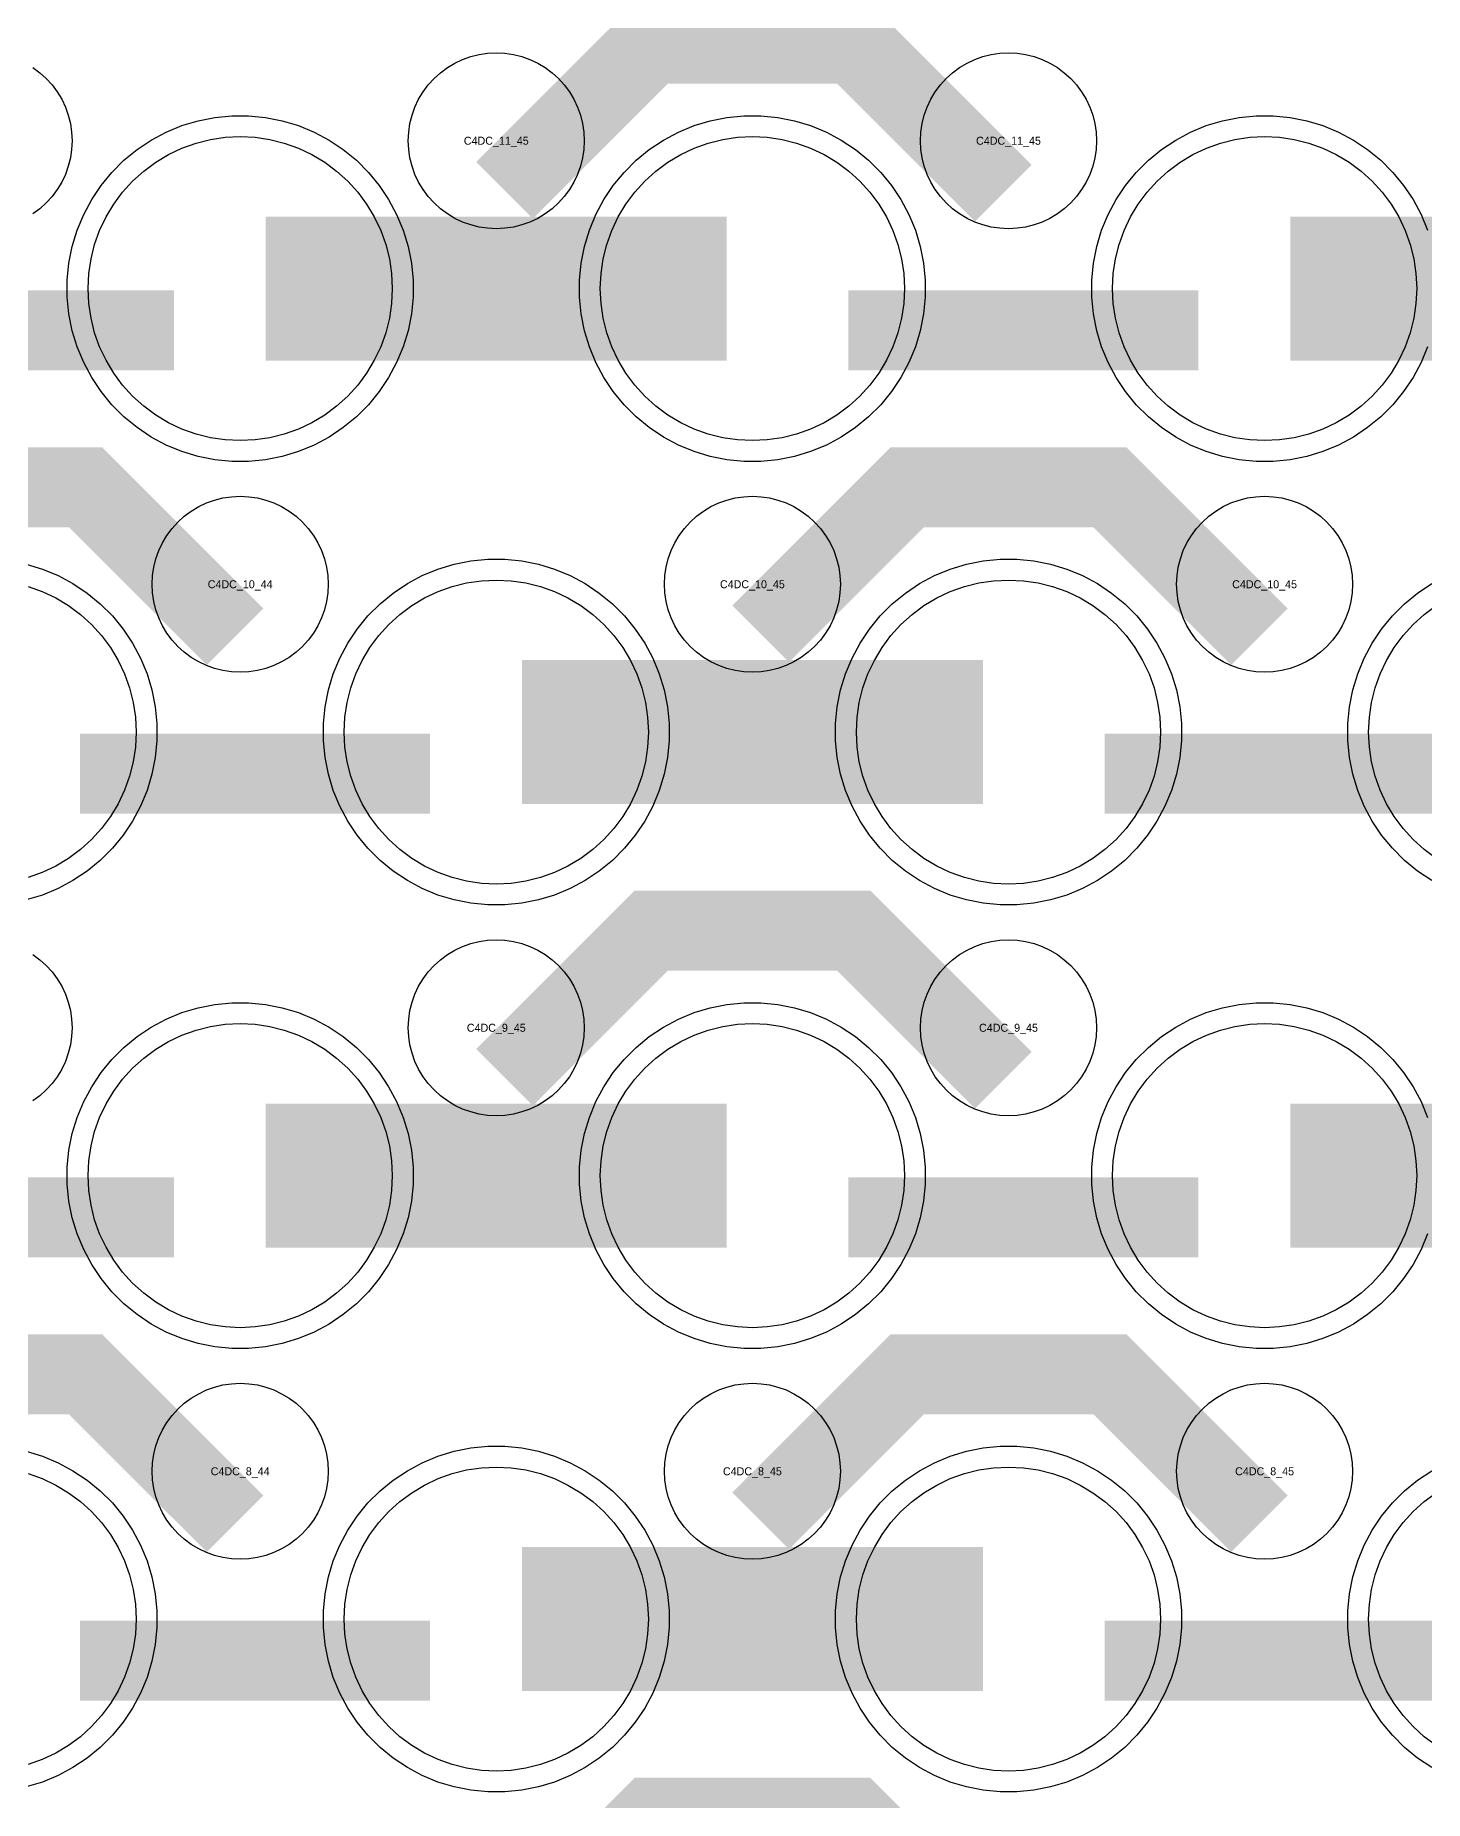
# Model space of a CAD drawing. Extents: x -11880 to 11880, y -14992 to 14992.
# Drawn here: x 2256 to 2690, y -13788 to -13236 of the extents above; entities that cross this region are included whole.
import ezdxf
from ezdxf.enums import TextEntityAlignment as Align

# ---------------------------------------------------------------- set-up
doc = ezdxf.new("R2010")
doc.units = 0
doc.header["$MEASUREMENT"] = 0
for name, color, linetype in [('GDS_775_DT_237', 138, 'CONTINUOUS'), ('RDL1_FS', 34, 'CONTINUOUS'), ('RDL_BS', 160, 'CONTINUOUS')]:
    doc.layers.add(name, color=color, linetype=linetype)

msp = doc.modelspace()

# ---------------------------------------------------------------- linework, layer by layer
at = {"layer": 'RDL1_FS'}
for points in [[(2320, -13362.869), (2315.343, -13362.64), (2310.732, -13361.956), (2306.209, -13360.824), (2301.819, -13359.252), (2297.605, -13357.26), (2293.605, -13354.862), (2289.86, -13352.084), (2286.406, -13348.954), (2283.276, -13345.5), (2280.498, -13341.755), (2278.1, -13337.755), (2276.108, -13333.541), (2274.536, -13329.151), (2273.404, -13324.628), (2272.72, -13320.017), (2272.491, -13315.36), (2272.72, -13310.703), (2273.404, -13306.092), (2274.536, -13301.569), (2276.108, -13297.179), (2278.1, -13292.965), (2280.498, -13288.965), (2283.276, -13285.22), (2286.406, -13281.766), (2289.86, -13278.636), (2293.605, -13275.858), (2297.605, -13273.46), (2301.819, -13271.468), (2306.209, -13269.896), (2310.732, -13268.764), (2315.343, -13268.08), (2320, -13267.851), (2324.657, -13268.08), (2329.268, -13268.764), (2333.791, -13269.896), (2338.181, -13271.468), (2342.395, -13273.46), (2346.395, -13275.858), (2350.14, -13278.636), (2353.594, -13281.766), (2356.724, -13285.22), (2359.502, -13288.965), (2361.9, -13292.965), (2363.892, -13297.179), (2365.464, -13301.569), (2366.596, -13306.092), (2367.28, -13310.703), (2367.509, -13315.36), (2367.28, -13320.017), (2366.596, -13324.628), (2365.464, -13329.151), (2363.892, -13333.541), (2361.9, -13337.755), (2359.502, -13341.755), (2356.724, -13345.5), (2353.594, -13348.954), (2350.14, -13352.084), (2346.395, -13354.862), (2342.395, -13357.26), (2338.181, -13359.252), (2333.791, -13360.824), (2329.268, -13361.956), (2324.657, -13362.64)], [(2480, -13362.869), (2475.343, -13362.64), (2470.732, -13361.956), (2466.209, -13360.824), (2461.819, -13359.252), (2457.605, -13357.26), (2453.605, -13354.862), (2449.86, -13352.084), (2446.406, -13348.954), (2443.276, -13345.5), (2440.498, -13341.755), (2438.1, -13337.755), (2436.108, -13333.541), (2434.536, -13329.151), (2433.404, -13324.628), (2432.72, -13320.017), (2432.491, -13315.36), (2432.72, -13310.703), (2433.404, -13306.092), (2434.536, -13301.569), (2436.108, -13297.179), (2438.1, -13292.965), (2440.498, -13288.965), (2443.276, -13285.22), (2446.406, -13281.766), (2449.86, -13278.636), (2453.605, -13275.858), (2457.605, -13273.46), (2461.819, -13271.468), (2466.209, -13269.896), (2470.732, -13268.764), (2475.343, -13268.08), (2480, -13267.851), (2484.657, -13268.08), (2489.268, -13268.764), (2493.791, -13269.896), (2498.181, -13271.468), (2502.395, -13273.46), (2506.395, -13275.858), (2510.14, -13278.636), (2513.594, -13281.766), (2516.724, -13285.22), (2519.502, -13288.965), (2521.9, -13292.965), (2523.892, -13297.179), (2525.464, -13301.569), (2526.596, -13306.092), (2527.28, -13310.703), (2527.509, -13315.36), (2527.28, -13320.017), (2526.596, -13324.628), (2525.464, -13329.151), (2523.892, -13333.541), (2521.9, -13337.755), (2519.502, -13341.755), (2516.724, -13345.5), (2513.594, -13348.954), (2510.14, -13352.084), (2506.395, -13354.862), (2502.395, -13357.26), (2498.181, -13359.252), (2493.791, -13360.824), (2489.268, -13361.956), (2484.657, -13362.64)], [(2640, -13362.869), (2635.343, -13362.64), (2630.732, -13361.956), (2626.209, -13360.824), (2621.819, -13359.252), (2617.605, -13357.26), (2613.605, -13354.862), (2609.86, -13352.084), (2606.406, -13348.954), (2603.276, -13345.5), (2600.498, -13341.755), (2598.1, -13337.755), (2596.108, -13333.541), (2594.536, -13329.151), (2593.404, -13324.628), (2592.72, -13320.017), (2592.491, -13315.36), (2592.72, -13310.703), (2593.404, -13306.092), (2594.536, -13301.569), (2596.108, -13297.179), (2598.1, -13292.965), (2600.498, -13288.965), (2603.276, -13285.22), (2606.406, -13281.766), (2609.86, -13278.636), (2613.605, -13275.858), (2617.605, -13273.46), (2621.819, -13271.468), (2626.209, -13269.896), (2630.732, -13268.764), (2635.343, -13268.08), (2640, -13267.851), (2644.657, -13268.08), (2649.268, -13268.764), (2653.791, -13269.896), (2658.181, -13271.468), (2662.395, -13273.46), (2666.395, -13275.858), (2670.14, -13278.636), (2673.594, -13281.766), (2676.724, -13285.22), (2679.502, -13288.965), (2681.9, -13292.965), (2683.892, -13297.179), (2685.464, -13301.569), (2686.596, -13306.092), (2687.28, -13310.703), (2687.509, -13315.36), (2687.28, -13320.017), (2686.596, -13324.628), (2685.464, -13329.151), (2683.892, -13333.541), (2681.9, -13337.755), (2679.502, -13341.755), (2676.724, -13345.5), (2673.594, -13348.954), (2670.14, -13352.084), (2666.395, -13354.862), (2662.395, -13357.26), (2658.181, -13359.252), (2653.791, -13360.824), (2649.268, -13361.956), (2644.657, -13362.64)], [(2400, -13501.434), (2395.343, -13501.205), (2390.732, -13500.521), (2386.209, -13499.389), (2381.819, -13497.817), (2377.605, -13495.825), (2373.605, -13493.427), (2369.86, -13490.649), (2366.406, -13487.519), (2363.276, -13484.065), (2360.498, -13480.32), (2358.1, -13476.32), (2356.108, -13472.106), (2354.536, -13467.716), (2353.404, -13463.193), (2352.72, -13458.582), (2352.491, -13453.925), (2352.72, -13449.268), (2353.404, -13444.657), (2354.536, -13440.134), (2356.108, -13435.744), (2358.1, -13431.53), (2360.498, -13427.53), (2363.276, -13423.785), (2366.406, -13420.331), (2369.86, -13417.201), (2373.605, -13414.423), (2377.605, -13412.025), (2381.819, -13410.033), (2386.209, -13408.461), (2390.732, -13407.329), (2395.343, -13406.645), (2400, -13406.416), (2404.657, -13406.645), (2409.268, -13407.329), (2413.791, -13408.461), (2418.181, -13410.033), (2422.395, -13412.025), (2426.395, -13414.423), (2430.14, -13417.201), (2433.594, -13420.331), (2436.724, -13423.785), (2439.502, -13427.53), (2441.9, -13431.53), (2443.892, -13435.744), (2445.464, -13440.134), (2446.596, -13444.657), (2447.28, -13449.268), (2447.509, -13453.925), (2447.28, -13458.582), (2446.596, -13463.193), (2445.464, -13467.716), (2443.892, -13472.106), (2441.9, -13476.32), (2439.502, -13480.32), (2436.724, -13484.065), (2433.594, -13487.519), (2430.14, -13490.649), (2426.395, -13493.427), (2422.395, -13495.825), (2418.181, -13497.817), (2413.791, -13499.389), (2409.268, -13500.521), (2404.657, -13501.205)], [(2560, -13501.434), (2555.343, -13501.205), (2550.732, -13500.521), (2546.209, -13499.389), (2541.819, -13497.817), (2537.605, -13495.825), (2533.605, -13493.427), (2529.86, -13490.649), (2526.406, -13487.519), (2523.276, -13484.065), (2520.498, -13480.32), (2518.1, -13476.32), (2516.108, -13472.106), (2514.536, -13467.716), (2513.404, -13463.193), (2512.72, -13458.582), (2512.491, -13453.925), (2512.72, -13449.268), (2513.404, -13444.657), (2514.536, -13440.134), (2516.108, -13435.744), (2518.1, -13431.53), (2520.498, -13427.53), (2523.276, -13423.785), (2526.406, -13420.331), (2529.86, -13417.201), (2533.605, -13414.423), (2537.605, -13412.025), (2541.819, -13410.033), (2546.209, -13408.461), (2550.732, -13407.329), (2555.343, -13406.645), (2560, -13406.416), (2564.657, -13406.645), (2569.268, -13407.329), (2573.791, -13408.461), (2578.181, -13410.033), (2582.395, -13412.025), (2586.395, -13414.423), (2590.14, -13417.201), (2593.594, -13420.331), (2596.724, -13423.785), (2599.502, -13427.53), (2601.9, -13431.53), (2603.892, -13435.744), (2605.464, -13440.134), (2606.596, -13444.657), (2607.28, -13449.268), (2607.509, -13453.925), (2607.28, -13458.582), (2606.596, -13463.193), (2605.464, -13467.716), (2603.892, -13472.106), (2601.9, -13476.32), (2599.502, -13480.32), (2596.724, -13484.065), (2593.594, -13487.519), (2590.14, -13490.649), (2586.395, -13493.427), (2582.395, -13495.825), (2578.181, -13497.817), (2573.791, -13499.389), (2569.268, -13500.521), (2564.657, -13501.205)]]:
    msp.add_lwpolyline(points, close=True, dxfattribs=at)
for points in [[(2328.002, -13315.36, 45, 45, 0), (2400.002, -13315.36, 45, 45, 0)], [(2400.002, -13315.36, 45, 45, 0), (2472.002, -13315.36, 45, 45, 0)], [(2648.002, -13315.36, 45, 45, 0), (2720.002, -13315.36, 45, 45, 0)], [(2408.002, -13453.925, 45, 45, 0), (2480.002, -13453.925, 45, 45, 0)], [(2480.002, -13453.925, 45, 45, 0), (2552.002, -13453.925, 45, 45, 0)]]:
    msp.add_lwpolyline(points, format="xyseb", dxfattribs=at)
for points in [[(2253.791, -13408.461), (2258.181, -13410.033), (2262.395, -13412.025), (2266.395, -13414.423), (2270.14, -13417.201), (2273.594, -13420.331), (2276.724, -13423.785), (2279.502, -13427.53), (2281.9, -13431.53), (2283.892, -13435.744), (2285.464, -13440.134), (2286.596, -13444.657), (2287.28, -13449.268), (2287.509, -13453.925), (2287.28, -13458.582), (2286.596, -13463.193), (2285.464, -13467.716), (2283.892, -13472.106), (2281.9, -13476.32), (2279.502, -13480.32), (2276.724, -13484.065), (2273.594, -13487.519), (2270.14, -13490.649), (2266.395, -13493.427), (2262.395, -13495.825), (2258.181, -13497.817), (2253.791, -13499.389)], [(2693.605, -13493.427), (2689.86, -13490.649), (2686.406, -13487.519), (2683.276, -13484.065), (2680.498, -13480.32), (2678.1, -13476.32), (2676.108, -13472.106), (2674.536, -13467.716), (2673.404, -13463.193), (2672.72, -13458.582), (2672.491, -13453.925), (2672.72, -13449.268), (2673.404, -13444.657), (2674.536, -13440.134), (2676.108, -13435.744), (2678.1, -13431.53), (2680.498, -13427.53), (2683.276, -13423.785), (2686.406, -13420.331), (2689.86, -13417.201), (2693.605, -13414.423)]]:
    msp.add_lwpolyline(points, dxfattribs=at)
at = {"layer": 'RDL1_FS', "color": 241, "true_color": 0xf7abae}
for points in [[(2320, -13639.994), (2315.343, -13639.765), (2310.732, -13639.081), (2306.209, -13637.949), (2301.819, -13636.377), (2297.605, -13634.385), (2293.605, -13631.987), (2289.86, -13629.209), (2286.406, -13626.079), (2283.276, -13622.625), (2280.498, -13618.88), (2278.1, -13614.88), (2276.108, -13610.666), (2274.536, -13606.276), (2273.404, -13601.753), (2272.72, -13597.142), (2272.491, -13592.485), (2272.72, -13587.828), (2273.404, -13583.217), (2274.536, -13578.694), (2276.108, -13574.304), (2278.1, -13570.09), (2280.498, -13566.09), (2283.276, -13562.345), (2286.406, -13558.891), (2289.86, -13555.761), (2293.605, -13552.983), (2297.605, -13550.585), (2301.819, -13548.593), (2306.209, -13547.021), (2310.732, -13545.889), (2315.343, -13545.205), (2320, -13544.976), (2324.657, -13545.205), (2329.268, -13545.889), (2333.791, -13547.021), (2338.181, -13548.593), (2342.395, -13550.585), (2346.395, -13552.983), (2350.14, -13555.761), (2353.594, -13558.891), (2356.724, -13562.345), (2359.502, -13566.09), (2361.9, -13570.09), (2363.892, -13574.304), (2365.464, -13578.694), (2366.596, -13583.217), (2367.28, -13587.828), (2367.509, -13592.485), (2367.28, -13597.142), (2366.596, -13601.753), (2365.464, -13606.276), (2363.892, -13610.666), (2361.9, -13614.88), (2359.502, -13618.88), (2356.724, -13622.625), (2353.594, -13626.079), (2350.14, -13629.209), (2346.395, -13631.987), (2342.395, -13634.385), (2338.181, -13636.377), (2333.791, -13637.949), (2329.268, -13639.081), (2324.657, -13639.765)], [(2480, -13639.994), (2475.343, -13639.765), (2470.732, -13639.081), (2466.209, -13637.949), (2461.819, -13636.377), (2457.605, -13634.385), (2453.605, -13631.987), (2449.86, -13629.209), (2446.406, -13626.079), (2443.276, -13622.625), (2440.498, -13618.88), (2438.1, -13614.88), (2436.108, -13610.666), (2434.536, -13606.276), (2433.404, -13601.753), (2432.72, -13597.142), (2432.491, -13592.485), (2432.72, -13587.828), (2433.404, -13583.217), (2434.536, -13578.694), (2436.108, -13574.304), (2438.1, -13570.09), (2440.498, -13566.09), (2443.276, -13562.345), (2446.406, -13558.891), (2449.86, -13555.761), (2453.605, -13552.983), (2457.605, -13550.585), (2461.819, -13548.593), (2466.209, -13547.021), (2470.732, -13545.889), (2475.343, -13545.205), (2480, -13544.976), (2484.657, -13545.205), (2489.268, -13545.889), (2493.791, -13547.021), (2498.181, -13548.593), (2502.395, -13550.585), (2506.395, -13552.983), (2510.14, -13555.761), (2513.594, -13558.891), (2516.724, -13562.345), (2519.502, -13566.09), (2521.9, -13570.09), (2523.892, -13574.304), (2525.464, -13578.694), (2526.596, -13583.217), (2527.28, -13587.828), (2527.509, -13592.485), (2527.28, -13597.142), (2526.596, -13601.753), (2525.464, -13606.276), (2523.892, -13610.666), (2521.9, -13614.88), (2519.502, -13618.88), (2516.724, -13622.625), (2513.594, -13626.079), (2510.14, -13629.209), (2506.395, -13631.987), (2502.395, -13634.385), (2498.181, -13636.377), (2493.791, -13637.949), (2489.268, -13639.081), (2484.657, -13639.765)], [(2640, -13639.994), (2635.343, -13639.765), (2630.732, -13639.081), (2626.209, -13637.949), (2621.819, -13636.377), (2617.605, -13634.385), (2613.605, -13631.987), (2609.86, -13629.209), (2606.406, -13626.079), (2603.276, -13622.625), (2600.498, -13618.88), (2598.1, -13614.88), (2596.108, -13610.666), (2594.536, -13606.276), (2593.404, -13601.753), (2592.72, -13597.142), (2592.491, -13592.485), (2592.72, -13587.828), (2593.404, -13583.217), (2594.536, -13578.694), (2596.108, -13574.304), (2598.1, -13570.09), (2600.498, -13566.09), (2603.276, -13562.345), (2606.406, -13558.891), (2609.86, -13555.761), (2613.605, -13552.983), (2617.605, -13550.585), (2621.819, -13548.593), (2626.209, -13547.021), (2630.732, -13545.889), (2635.343, -13545.205), (2640, -13544.976), (2644.657, -13545.205), (2649.268, -13545.889), (2653.791, -13547.021), (2658.181, -13548.593), (2662.395, -13550.585), (2666.395, -13552.983), (2670.14, -13555.761), (2673.594, -13558.891), (2676.724, -13562.345), (2679.502, -13566.09), (2681.9, -13570.09), (2683.892, -13574.304), (2685.464, -13578.694), (2686.596, -13583.217), (2687.28, -13587.828), (2687.509, -13592.485), (2687.28, -13597.142), (2686.596, -13601.753), (2685.464, -13606.276), (2683.892, -13610.666), (2681.9, -13614.88), (2679.502, -13618.88), (2676.724, -13622.625), (2673.594, -13626.079), (2670.14, -13629.209), (2666.395, -13631.987), (2662.395, -13634.385), (2658.181, -13636.377), (2653.791, -13637.949), (2649.268, -13639.081), (2644.657, -13639.765)], [(2400, -13778.559), (2395.343, -13778.33), (2390.732, -13777.646), (2386.209, -13776.514), (2381.819, -13774.942), (2377.605, -13772.95), (2373.605, -13770.552), (2369.86, -13767.774), (2366.406, -13764.644), (2363.276, -13761.19), (2360.498, -13757.445), (2358.1, -13753.445), (2356.108, -13749.231), (2354.536, -13744.841), (2353.404, -13740.318), (2352.72, -13735.707), (2352.491, -13731.05), (2352.72, -13726.393), (2353.404, -13721.782), (2354.536, -13717.259), (2356.108, -13712.869), (2358.1, -13708.655), (2360.498, -13704.655), (2363.276, -13700.91), (2366.406, -13697.456), (2369.86, -13694.326), (2373.605, -13691.548), (2377.605, -13689.15), (2381.819, -13687.158), (2386.209, -13685.586), (2390.732, -13684.454), (2395.343, -13683.77), (2400, -13683.541), (2404.657, -13683.77), (2409.268, -13684.454), (2413.791, -13685.586), (2418.181, -13687.158), (2422.395, -13689.15), (2426.395, -13691.548), (2430.14, -13694.326), (2433.594, -13697.456), (2436.724, -13700.91), (2439.502, -13704.655), (2441.9, -13708.655), (2443.892, -13712.869), (2445.464, -13717.259), (2446.596, -13721.782), (2447.28, -13726.393), (2447.509, -13731.05), (2447.28, -13735.707), (2446.596, -13740.318), (2445.464, -13744.841), (2443.892, -13749.231), (2441.9, -13753.445), (2439.502, -13757.445), (2436.724, -13761.19), (2433.594, -13764.644), (2430.14, -13767.774), (2426.395, -13770.552), (2422.395, -13772.95), (2418.181, -13774.942), (2413.791, -13776.514), (2409.268, -13777.646), (2404.657, -13778.33)], [(2560, -13778.559), (2555.343, -13778.33), (2550.732, -13777.646), (2546.209, -13776.514), (2541.819, -13774.942), (2537.605, -13772.95), (2533.605, -13770.552), (2529.86, -13767.774), (2526.406, -13764.644), (2523.276, -13761.19), (2520.498, -13757.445), (2518.1, -13753.445), (2516.108, -13749.231), (2514.536, -13744.841), (2513.404, -13740.318), (2512.72, -13735.707), (2512.491, -13731.05), (2512.72, -13726.393), (2513.404, -13721.782), (2514.536, -13717.259), (2516.108, -13712.869), (2518.1, -13708.655), (2520.498, -13704.655), (2523.276, -13700.91), (2526.406, -13697.456), (2529.86, -13694.326), (2533.605, -13691.548), (2537.605, -13689.15), (2541.819, -13687.158), (2546.209, -13685.586), (2550.732, -13684.454), (2555.343, -13683.77), (2560, -13683.541), (2564.657, -13683.77), (2569.268, -13684.454), (2573.791, -13685.586), (2578.181, -13687.158), (2582.395, -13689.15), (2586.395, -13691.548), (2590.14, -13694.326), (2593.594, -13697.456), (2596.724, -13700.91), (2599.502, -13704.655), (2601.9, -13708.655), (2603.892, -13712.869), (2605.464, -13717.259), (2606.596, -13721.782), (2607.28, -13726.393), (2607.509, -13731.05), (2607.28, -13735.707), (2606.596, -13740.318), (2605.464, -13744.841), (2603.892, -13749.231), (2601.9, -13753.445), (2599.502, -13757.445), (2596.724, -13761.19), (2593.594, -13764.644), (2590.14, -13767.774), (2586.395, -13770.552), (2582.395, -13772.95), (2578.181, -13774.942), (2573.791, -13776.514), (2569.268, -13777.646), (2564.657, -13778.33)]]:
    msp.add_lwpolyline(points, close=True, dxfattribs=at)
for points in [[(2328.002, -13592.485, 45, 45, 0), (2400.002, -13592.485, 45, 45, 0)], [(2400.002, -13592.485, 45, 45, 0), (2472.002, -13592.485, 45, 45, 0)], [(2648.002, -13592.485, 45, 45, 0), (2720.002, -13592.485, 45, 45, 0)], [(2408.002, -13731.05, 45, 45, 0), (2480.002, -13731.05, 45, 45, 0)], [(2480.002, -13731.05, 45, 45, 0), (2552.002, -13731.05, 45, 45, 0)]]:
    msp.add_lwpolyline(points, format="xyseb", dxfattribs=at)
for points in [[(2253.791, -13685.586), (2258.181, -13687.158), (2262.395, -13689.15), (2266.395, -13691.548), (2270.14, -13694.326), (2273.594, -13697.456), (2276.724, -13700.91), (2279.502, -13704.655), (2281.9, -13708.655), (2283.892, -13712.869), (2285.464, -13717.259), (2286.596, -13721.782), (2287.28, -13726.393), (2287.509, -13731.05), (2287.28, -13735.707), (2286.596, -13740.318), (2285.464, -13744.841), (2283.892, -13749.231), (2281.9, -13753.445), (2279.502, -13757.445), (2276.724, -13761.19), (2273.594, -13764.644), (2270.14, -13767.774), (2266.395, -13770.552), (2262.395, -13772.95), (2258.181, -13774.942), (2253.791, -13776.514)], [(2693.605, -13770.552), (2689.86, -13767.774), (2686.406, -13764.644), (2683.276, -13761.19), (2680.498, -13757.445), (2678.1, -13753.445), (2676.108, -13749.231), (2674.536, -13744.841), (2673.404, -13740.318), (2672.72, -13735.707), (2672.491, -13731.05), (2672.72, -13726.393), (2673.404, -13721.782), (2674.536, -13717.259), (2676.108, -13712.869), (2678.1, -13708.655), (2680.498, -13704.655), (2683.276, -13700.91), (2686.406, -13697.456), (2689.86, -13694.326), (2693.605, -13691.548)]]:
    msp.add_lwpolyline(points, dxfattribs=at)
at = {"layer": 'RDL_BS'}
for points in [[(2402.562, -13284.674, 25, 25, 0), (2448.377, -13238.859, 25, 25, 0), (2481.93, -13238.859, 25, 25, 0)], [(2558.401, -13285.573, 25, 25, 0), (2511.687, -13238.859, 25, 25, 0), (2481.929, -13238.859, 25, 25, 0)], [(2190.016, -13328.373, 25, 25, 0), (2299.281, -13328.373, 25, 25, 0)], [(2510.016, -13328.373, 25, 25, 0), (2619.281, -13328.373, 25, 25, 0)], [(2318.401, -13424.138, 25, 25, 0), (2271.687, -13377.424, 25, 25, 0), (2241.929, -13377.424, 25, 25, 0)], [(2482.562, -13423.239, 25, 25, 0), (2528.377, -13377.424, 25, 25, 0), (2561.93, -13377.424, 25, 25, 0)], [(2638.401, -13424.138, 25, 25, 0), (2591.687, -13377.424, 25, 25, 0), (2561.929, -13377.424, 25, 25, 0)], [(2270.016, -13466.938, 25, 25, 0), (2379.281, -13466.938, 25, 25, 0)], [(2590.016, -13466.938, 25, 25, 0), (2699.281, -13466.938, 25, 25, 0)], [(2402.562, -13561.799, 25, 25, 0), (2448.377, -13515.984, 25, 25, 0), (2481.93, -13515.984, 25, 25, 0)], [(2558.401, -13562.698, 25, 25, 0), (2511.687, -13515.984, 25, 25, 0), (2481.929, -13515.984, 25, 25, 0)], [(2318.401, -13701.263, 25, 25, 0), (2271.687, -13654.549, 25, 25, 0), (2241.929, -13654.549, 25, 25, 0)], [(2482.562, -13700.364, 25, 25, 0), (2528.377, -13654.549, 25, 25, 0), (2561.93, -13654.549, 25, 25, 0)], [(2638.401, -13701.263, 25, 25, 0), (2591.687, -13654.549, 25, 25, 0), (2561.929, -13654.549, 25, 25, 0)], [(2402.562, -13838.929, 25, 25, 0), (2448.377, -13793.114, 25, 25, 0), (2481.93, -13793.114, 25, 25, 0)], [(2558.401, -13839.828, 25, 25, 0), (2511.687, -13793.114, 25, 25, 0), (2481.929, -13793.114, 25, 25, 0)]]:
    msp.add_lwpolyline(points, format="xyseb", dxfattribs=at)
for points in [[(2400, -13296.666), (2397.307, -13296.534), (2394.635, -13296.138), (2392.016, -13295.481), (2389.481, -13294.574), (2387.044, -13293.422), (2384.72, -13292.029), (2382.557, -13290.426), (2380.558, -13288.614), (2378.746, -13286.615), (2377.143, -13284.452), (2375.75, -13282.128), (2374.598, -13279.691), (2373.691, -13277.156), (2373.034, -13274.537), (2372.638, -13271.865), (2372.506, -13269.172), (2372.638, -13266.479), (2373.034, -13263.807), (2373.691, -13261.188), (2374.598, -13258.653), (2375.75, -13256.216), (2377.143, -13253.892), (2378.746, -13251.729), (2380.558, -13249.73), (2382.557, -13247.918), (2384.72, -13246.315), (2387.044, -13244.922), (2389.481, -13243.77), (2392.016, -13242.863), (2394.635, -13242.206), (2397.307, -13241.81), (2400, -13241.678), (2402.693, -13241.81), (2405.365, -13242.206), (2407.984, -13242.863), (2410.519, -13243.77), (2412.956, -13244.922), (2415.28, -13246.315), (2417.443, -13247.918), (2419.442, -13249.73), (2421.254, -13251.729), (2422.857, -13253.892), (2424.25, -13256.216), (2425.402, -13258.653), (2426.309, -13261.188), (2426.966, -13263.807), (2427.362, -13266.479), (2427.494, -13269.172), (2427.362, -13271.865), (2426.966, -13274.537), (2426.309, -13277.156), (2425.402, -13279.691), (2424.25, -13282.128), (2422.857, -13284.452), (2421.254, -13286.615), (2419.442, -13288.614), (2417.443, -13290.426), (2415.28, -13292.029), (2412.956, -13293.422), (2410.519, -13294.574), (2407.984, -13295.481), (2405.365, -13296.138), (2402.693, -13296.534)], [(2560, -13296.666), (2557.307, -13296.534), (2554.635, -13296.138), (2552.016, -13295.481), (2549.481, -13294.574), (2547.044, -13293.422), (2544.72, -13292.029), (2542.557, -13290.426), (2540.558, -13288.614), (2538.746, -13286.615), (2537.143, -13284.452), (2535.75, -13282.128), (2534.598, -13279.691), (2533.691, -13277.156), (2533.034, -13274.537), (2532.638, -13271.865), (2532.506, -13269.172), (2532.638, -13266.479), (2533.034, -13263.807), (2533.691, -13261.188), (2534.598, -13258.653), (2535.75, -13256.216), (2537.143, -13253.892), (2538.746, -13251.729), (2540.558, -13249.73), (2542.557, -13247.918), (2544.72, -13246.315), (2547.044, -13244.922), (2549.481, -13243.77), (2552.016, -13242.863), (2554.635, -13242.206), (2557.307, -13241.81), (2560, -13241.678), (2562.693, -13241.81), (2565.365, -13242.206), (2567.984, -13242.863), (2570.519, -13243.77), (2572.956, -13244.922), (2575.28, -13246.315), (2577.443, -13247.918), (2579.442, -13249.73), (2581.254, -13251.729), (2582.857, -13253.892), (2584.25, -13256.216), (2585.402, -13258.653), (2586.309, -13261.188), (2586.966, -13263.807), (2587.362, -13266.479), (2587.494, -13269.172), (2587.362, -13271.865), (2586.966, -13274.537), (2586.309, -13277.156), (2585.402, -13279.691), (2584.25, -13282.128), (2582.857, -13284.452), (2581.254, -13286.615), (2579.442, -13288.614), (2577.443, -13290.426), (2575.28, -13292.029), (2572.956, -13293.422), (2570.519, -13294.574), (2567.984, -13295.481), (2565.365, -13296.138), (2562.693, -13296.534)], [(2317.356, -13369.36), (2312.062, -13368.843), (2306.835, -13367.797), (2301.795, -13366.266), (2296.885, -13364.235), (2292.223, -13361.743), (2287.809, -13358.796), (2283.708, -13355.434), (2279.926, -13351.652), (2276.564, -13347.551), (2273.617, -13343.137), (2271.125, -13338.475), (2269.094, -13333.565), (2267.563, -13328.525), (2266.517, -13323.298), (2266, -13318.004), (2266, -13312.716), (2266.517, -13307.422), (2267.563, -13302.195), (2269.094, -13297.155), (2271.125, -13292.245), (2273.617, -13287.583), (2276.564, -13283.169), (2279.926, -13279.068), (2283.708, -13275.286), (2287.809, -13271.924), (2292.223, -13268.977), (2296.885, -13266.485), (2301.795, -13264.454), (2306.835, -13262.923), (2312.062, -13261.877), (2317.356, -13261.36), (2322.644, -13261.36), (2327.938, -13261.877), (2333.165, -13262.923), (2338.205, -13264.454), (2343.115, -13266.485), (2347.777, -13268.977), (2352.191, -13271.924), (2356.292, -13275.286), (2360.074, -13279.068), (2363.436, -13283.169), (2366.383, -13287.583), (2368.875, -13292.245), (2370.906, -13297.155), (2372.437, -13302.195), (2373.483, -13307.422), (2374, -13312.716), (2374, -13318.004), (2373.483, -13323.298), (2372.437, -13328.525), (2370.906, -13333.565), (2368.875, -13338.475), (2366.383, -13343.137), (2363.436, -13347.551), (2360.074, -13351.652), (2356.292, -13355.434), (2352.191, -13358.796), (2347.777, -13361.743), (2343.115, -13364.235), (2338.205, -13366.266), (2333.165, -13367.797), (2327.938, -13368.843), (2322.644, -13369.36)], [(2477.356, -13369.36), (2472.062, -13368.843), (2466.835, -13367.797), (2461.795, -13366.266), (2456.885, -13364.235), (2452.223, -13361.743), (2447.809, -13358.796), (2443.708, -13355.434), (2439.926, -13351.652), (2436.564, -13347.551), (2433.617, -13343.137), (2431.125, -13338.475), (2429.094, -13333.565), (2427.563, -13328.525), (2426.517, -13323.298), (2426, -13318.004), (2426, -13312.716), (2426.517, -13307.422), (2427.563, -13302.195), (2429.094, -13297.155), (2431.125, -13292.245), (2433.617, -13287.583), (2436.564, -13283.169), (2439.926, -13279.068), (2443.708, -13275.286), (2447.809, -13271.924), (2452.223, -13268.977), (2456.885, -13266.485), (2461.795, -13264.454), (2466.835, -13262.923), (2472.062, -13261.877), (2477.356, -13261.36), (2482.644, -13261.36), (2487.938, -13261.877), (2493.165, -13262.923), (2498.205, -13264.454), (2503.115, -13266.485), (2507.777, -13268.977), (2512.191, -13271.924), (2516.292, -13275.286), (2520.074, -13279.068), (2523.436, -13283.169), (2526.383, -13287.583), (2528.875, -13292.245), (2530.906, -13297.155), (2532.437, -13302.195), (2533.483, -13307.422), (2534, -13312.716), (2534, -13318.004), (2533.483, -13323.298), (2532.437, -13328.525), (2530.906, -13333.565), (2528.875, -13338.475), (2526.383, -13343.137), (2523.436, -13347.551), (2520.074, -13351.652), (2516.292, -13355.434), (2512.191, -13358.796), (2507.777, -13361.743), (2503.115, -13364.235), (2498.205, -13366.266), (2493.165, -13367.797), (2487.938, -13368.843), (2482.644, -13369.36)], [(2320, -13435.231), (2317.307, -13435.099), (2314.635, -13434.703), (2312.016, -13434.046), (2309.481, -13433.139), (2307.044, -13431.987), (2304.72, -13430.594), (2302.557, -13428.991), (2300.558, -13427.179), (2298.746, -13425.18), (2297.143, -13423.017), (2295.75, -13420.693), (2294.598, -13418.256), (2293.691, -13415.721), (2293.034, -13413.102), (2292.638, -13410.43), (2292.506, -13407.737), (2292.638, -13405.044), (2293.034, -13402.372), (2293.691, -13399.753), (2294.598, -13397.218), (2295.75, -13394.781), (2297.143, -13392.457), (2298.746, -13390.294), (2300.558, -13388.295), (2302.557, -13386.483), (2304.72, -13384.88), (2307.044, -13383.487), (2309.481, -13382.335), (2312.016, -13381.428), (2314.635, -13380.771), (2317.307, -13380.375), (2320, -13380.243), (2322.693, -13380.375), (2325.365, -13380.771), (2327.984, -13381.428), (2330.519, -13382.335), (2332.956, -13383.487), (2335.28, -13384.88), (2337.443, -13386.483), (2339.442, -13388.295), (2341.254, -13390.294), (2342.857, -13392.457), (2344.25, -13394.781), (2345.402, -13397.218), (2346.309, -13399.753), (2346.966, -13402.372), (2347.362, -13405.044), (2347.494, -13407.737), (2347.362, -13410.43), (2346.966, -13413.102), (2346.309, -13415.721), (2345.402, -13418.256), (2344.25, -13420.693), (2342.857, -13423.017), (2341.254, -13425.18), (2339.442, -13427.179), (2337.443, -13428.991), (2335.28, -13430.594), (2332.956, -13431.987), (2330.519, -13433.139), (2327.984, -13434.046), (2325.365, -13434.703), (2322.693, -13435.099)], [(2480, -13435.231), (2477.307, -13435.099), (2474.635, -13434.703), (2472.016, -13434.046), (2469.481, -13433.139), (2467.044, -13431.987), (2464.72, -13430.594), (2462.557, -13428.991), (2460.558, -13427.179), (2458.746, -13425.18), (2457.143, -13423.017), (2455.75, -13420.693), (2454.598, -13418.256), (2453.691, -13415.721), (2453.034, -13413.102), (2452.638, -13410.43), (2452.506, -13407.737), (2452.638, -13405.044), (2453.034, -13402.372), (2453.691, -13399.753), (2454.598, -13397.218), (2455.75, -13394.781), (2457.143, -13392.457), (2458.746, -13390.294), (2460.558, -13388.295), (2462.557, -13386.483), (2464.72, -13384.88), (2467.044, -13383.487), (2469.481, -13382.335), (2472.016, -13381.428), (2474.635, -13380.771), (2477.307, -13380.375), (2480, -13380.243), (2482.693, -13380.375), (2485.365, -13380.771), (2487.984, -13381.428), (2490.519, -13382.335), (2492.956, -13383.487), (2495.28, -13384.88), (2497.443, -13386.483), (2499.442, -13388.295), (2501.254, -13390.294), (2502.857, -13392.457), (2504.25, -13394.781), (2505.402, -13397.218), (2506.309, -13399.753), (2506.966, -13402.372), (2507.362, -13405.044), (2507.494, -13407.737), (2507.362, -13410.43), (2506.966, -13413.102), (2506.309, -13415.721), (2505.402, -13418.256), (2504.25, -13420.693), (2502.857, -13423.017), (2501.254, -13425.18), (2499.442, -13427.179), (2497.443, -13428.991), (2495.28, -13430.594), (2492.956, -13431.987), (2490.519, -13433.139), (2487.984, -13434.046), (2485.365, -13434.703), (2482.693, -13435.099)], [(2640, -13435.231), (2637.307, -13435.099), (2634.635, -13434.703), (2632.016, -13434.046), (2629.481, -13433.139), (2627.044, -13431.987), (2624.72, -13430.594), (2622.557, -13428.991), (2620.558, -13427.179), (2618.746, -13425.18), (2617.143, -13423.017), (2615.75, -13420.693), (2614.598, -13418.256), (2613.691, -13415.721), (2613.034, -13413.102), (2612.638, -13410.43), (2612.506, -13407.737), (2612.638, -13405.044), (2613.034, -13402.372), (2613.691, -13399.753), (2614.598, -13397.218), (2615.75, -13394.781), (2617.143, -13392.457), (2618.746, -13390.294), (2620.558, -13388.295), (2622.557, -13386.483), (2624.72, -13384.88), (2627.044, -13383.487), (2629.481, -13382.335), (2632.016, -13381.428), (2634.635, -13380.771), (2637.307, -13380.375), (2640, -13380.243), (2642.693, -13380.375), (2645.365, -13380.771), (2647.984, -13381.428), (2650.519, -13382.335), (2652.956, -13383.487), (2655.28, -13384.88), (2657.443, -13386.483), (2659.442, -13388.295), (2661.254, -13390.294), (2662.857, -13392.457), (2664.25, -13394.781), (2665.402, -13397.218), (2666.309, -13399.753), (2666.966, -13402.372), (2667.362, -13405.044), (2667.494, -13407.737), (2667.362, -13410.43), (2666.966, -13413.102), (2666.309, -13415.721), (2665.402, -13418.256), (2664.25, -13420.693), (2662.857, -13423.017), (2661.254, -13425.18), (2659.442, -13427.179), (2657.443, -13428.991), (2655.28, -13430.594), (2652.956, -13431.987), (2650.519, -13433.139), (2647.984, -13434.046), (2645.365, -13434.703), (2642.693, -13435.099)], [(2397.356, -13507.925), (2392.062, -13507.408), (2386.835, -13506.362), (2381.795, -13504.831), (2376.885, -13502.8), (2372.223, -13500.308), (2367.809, -13497.361), (2363.708, -13493.999), (2359.926, -13490.217), (2356.564, -13486.116), (2353.617, -13481.702), (2351.125, -13477.04), (2349.094, -13472.13), (2347.563, -13467.09), (2346.517, -13461.863), (2346, -13456.569), (2346, -13451.281), (2346.517, -13445.987), (2347.563, -13440.76), (2349.094, -13435.72), (2351.125, -13430.81), (2353.617, -13426.148), (2356.564, -13421.734), (2359.926, -13417.633), (2363.708, -13413.851), (2367.809, -13410.489), (2372.223, -13407.542), (2376.885, -13405.05), (2381.795, -13403.019), (2386.835, -13401.488), (2392.062, -13400.442), (2397.356, -13399.925), (2402.644, -13399.925), (2407.938, -13400.442), (2413.165, -13401.488), (2418.205, -13403.019), (2423.115, -13405.05), (2427.777, -13407.542), (2432.191, -13410.489), (2436.292, -13413.851), (2440.074, -13417.633), (2443.436, -13421.734), (2446.383, -13426.148), (2448.875, -13430.81), (2450.906, -13435.72), (2452.437, -13440.76), (2453.483, -13445.987), (2454, -13451.281), (2454, -13456.569), (2453.483, -13461.863), (2452.437, -13467.09), (2450.906, -13472.13), (2448.875, -13477.04), (2446.383, -13481.702), (2443.436, -13486.116), (2440.074, -13490.217), (2436.292, -13493.999), (2432.191, -13497.361), (2427.777, -13500.308), (2423.115, -13502.8), (2418.205, -13504.831), (2413.165, -13506.362), (2407.938, -13507.408), (2402.644, -13507.925)], [(2557.356, -13507.925), (2552.062, -13507.408), (2546.835, -13506.362), (2541.795, -13504.831), (2536.885, -13502.8), (2532.223, -13500.308), (2527.809, -13497.361), (2523.708, -13493.999), (2519.926, -13490.217), (2516.564, -13486.116), (2513.617, -13481.702), (2511.125, -13477.04), (2509.094, -13472.13), (2507.563, -13467.09), (2506.517, -13461.863), (2506, -13456.569), (2506, -13451.281), (2506.517, -13445.987), (2507.563, -13440.76), (2509.094, -13435.72), (2511.125, -13430.81), (2513.617, -13426.148), (2516.564, -13421.734), (2519.926, -13417.633), (2523.708, -13413.851), (2527.809, -13410.489), (2532.223, -13407.542), (2536.885, -13405.05), (2541.795, -13403.019), (2546.835, -13401.488), (2552.062, -13400.442), (2557.356, -13399.925), (2562.644, -13399.925), (2567.938, -13400.442), (2573.165, -13401.488), (2578.205, -13403.019), (2583.115, -13405.05), (2587.777, -13407.542), (2592.191, -13410.489), (2596.292, -13413.851), (2600.074, -13417.633), (2603.436, -13421.734), (2606.383, -13426.148), (2608.875, -13430.81), (2610.906, -13435.72), (2612.437, -13440.76), (2613.483, -13445.987), (2614, -13451.281), (2614, -13456.569), (2613.483, -13461.863), (2612.437, -13467.09), (2610.906, -13472.13), (2608.875, -13477.04), (2606.383, -13481.702), (2603.436, -13486.116), (2600.074, -13490.217), (2596.292, -13493.999), (2592.191, -13497.361), (2587.777, -13500.308), (2583.115, -13502.8), (2578.205, -13504.831), (2573.165, -13506.362), (2567.938, -13507.408), (2562.644, -13507.925)], [(2400, -13573.791), (2397.307, -13573.659), (2394.635, -13573.263), (2392.016, -13572.606), (2389.481, -13571.699), (2387.044, -13570.547), (2384.72, -13569.154), (2382.557, -13567.551), (2380.558, -13565.739), (2378.746, -13563.74), (2377.143, -13561.577), (2375.75, -13559.253), (2374.598, -13556.816), (2373.691, -13554.281), (2373.034, -13551.662), (2372.638, -13548.99), (2372.506, -13546.297), (2372.638, -13543.604), (2373.034, -13540.932), (2373.691, -13538.313), (2374.598, -13535.778), (2375.75, -13533.341), (2377.143, -13531.017), (2378.746, -13528.854), (2380.558, -13526.855), (2382.557, -13525.043), (2384.72, -13523.44), (2387.044, -13522.047), (2389.481, -13520.895), (2392.016, -13519.988), (2394.635, -13519.331), (2397.307, -13518.935), (2400, -13518.803), (2402.693, -13518.935), (2405.365, -13519.331), (2407.984, -13519.988), (2410.519, -13520.895), (2412.956, -13522.047), (2415.28, -13523.44), (2417.443, -13525.043), (2419.442, -13526.855), (2421.254, -13528.854), (2422.857, -13531.017), (2424.25, -13533.341), (2425.402, -13535.778), (2426.309, -13538.313), (2426.966, -13540.932), (2427.362, -13543.604), (2427.494, -13546.297), (2427.362, -13548.99), (2426.966, -13551.662), (2426.309, -13554.281), (2425.402, -13556.816), (2424.25, -13559.253), (2422.857, -13561.577), (2421.254, -13563.74), (2419.442, -13565.739), (2417.443, -13567.551), (2415.28, -13569.154), (2412.956, -13570.547), (2410.519, -13571.699), (2407.984, -13572.606), (2405.365, -13573.263), (2402.693, -13573.659)], [(2560, -13573.791), (2557.307, -13573.659), (2554.635, -13573.263), (2552.016, -13572.606), (2549.481, -13571.699), (2547.044, -13570.547), (2544.72, -13569.154), (2542.557, -13567.551), (2540.558, -13565.739), (2538.746, -13563.74), (2537.143, -13561.577), (2535.75, -13559.253), (2534.598, -13556.816), (2533.691, -13554.281), (2533.034, -13551.662), (2532.638, -13548.99), (2532.506, -13546.297), (2532.638, -13543.604), (2533.034, -13540.932), (2533.691, -13538.313), (2534.598, -13535.778), (2535.75, -13533.341), (2537.143, -13531.017), (2538.746, -13528.854), (2540.558, -13526.855), (2542.557, -13525.043), (2544.72, -13523.44), (2547.044, -13522.047), (2549.481, -13520.895), (2552.016, -13519.988), (2554.635, -13519.331), (2557.307, -13518.935), (2560, -13518.803), (2562.693, -13518.935), (2565.365, -13519.331), (2567.984, -13519.988), (2570.519, -13520.895), (2572.956, -13522.047), (2575.28, -13523.44), (2577.443, -13525.043), (2579.442, -13526.855), (2581.254, -13528.854), (2582.857, -13531.017), (2584.25, -13533.341), (2585.402, -13535.778), (2586.309, -13538.313), (2586.966, -13540.932), (2587.362, -13543.604), (2587.494, -13546.297), (2587.362, -13548.99), (2586.966, -13551.662), (2586.309, -13554.281), (2585.402, -13556.816), (2584.25, -13559.253), (2582.857, -13561.577), (2581.254, -13563.74), (2579.442, -13565.739), (2577.443, -13567.551), (2575.28, -13569.154), (2572.956, -13570.547), (2570.519, -13571.699), (2567.984, -13572.606), (2565.365, -13573.263), (2562.693, -13573.659)], [(2320, -13712.356), (2317.307, -13712.224), (2314.635, -13711.828), (2312.016, -13711.171), (2309.481, -13710.264), (2307.044, -13709.112), (2304.72, -13707.719), (2302.557, -13706.116), (2300.558, -13704.304), (2298.746, -13702.305), (2297.143, -13700.142), (2295.75, -13697.818), (2294.598, -13695.381), (2293.691, -13692.846), (2293.034, -13690.227), (2292.638, -13687.555), (2292.506, -13684.862), (2292.638, -13682.169), (2293.034, -13679.497), (2293.691, -13676.878), (2294.598, -13674.343), (2295.75, -13671.906), (2297.143, -13669.582), (2298.746, -13667.419), (2300.558, -13665.42), (2302.557, -13663.608), (2304.72, -13662.005), (2307.044, -13660.612), (2309.481, -13659.46), (2312.016, -13658.553), (2314.635, -13657.896), (2317.307, -13657.5), (2320, -13657.368), (2322.693, -13657.5), (2325.365, -13657.896), (2327.984, -13658.553), (2330.519, -13659.46), (2332.956, -13660.612), (2335.28, -13662.005), (2337.443, -13663.608), (2339.442, -13665.42), (2341.254, -13667.419), (2342.857, -13669.582), (2344.25, -13671.906), (2345.402, -13674.343), (2346.309, -13676.878), (2346.966, -13679.497), (2347.362, -13682.169), (2347.494, -13684.862), (2347.362, -13687.555), (2346.966, -13690.227), (2346.309, -13692.846), (2345.402, -13695.381), (2344.25, -13697.818), (2342.857, -13700.142), (2341.254, -13702.305), (2339.442, -13704.304), (2337.443, -13706.116), (2335.28, -13707.719), (2332.956, -13709.112), (2330.519, -13710.264), (2327.984, -13711.171), (2325.365, -13711.828), (2322.693, -13712.224)], [(2480, -13712.356), (2477.307, -13712.224), (2474.635, -13711.828), (2472.016, -13711.171), (2469.481, -13710.264), (2467.044, -13709.112), (2464.72, -13707.719), (2462.557, -13706.116), (2460.558, -13704.304), (2458.746, -13702.305), (2457.143, -13700.142), (2455.75, -13697.818), (2454.598, -13695.381), (2453.691, -13692.846), (2453.034, -13690.227), (2452.638, -13687.555), (2452.506, -13684.862), (2452.638, -13682.169), (2453.034, -13679.497), (2453.691, -13676.878), (2454.598, -13674.343), (2455.75, -13671.906), (2457.143, -13669.582), (2458.746, -13667.419), (2460.558, -13665.42), (2462.557, -13663.608), (2464.72, -13662.005), (2467.044, -13660.612), (2469.481, -13659.46), (2472.016, -13658.553), (2474.635, -13657.896), (2477.307, -13657.5), (2480, -13657.368), (2482.693, -13657.5), (2485.365, -13657.896), (2487.984, -13658.553), (2490.519, -13659.46), (2492.956, -13660.612), (2495.28, -13662.005), (2497.443, -13663.608), (2499.442, -13665.42), (2501.254, -13667.419), (2502.857, -13669.582), (2504.25, -13671.906), (2505.402, -13674.343), (2506.309, -13676.878), (2506.966, -13679.497), (2507.362, -13682.169), (2507.494, -13684.862), (2507.362, -13687.555), (2506.966, -13690.227), (2506.309, -13692.846), (2505.402, -13695.381), (2504.25, -13697.818), (2502.857, -13700.142), (2501.254, -13702.305), (2499.442, -13704.304), (2497.443, -13706.116), (2495.28, -13707.719), (2492.956, -13709.112), (2490.519, -13710.264), (2487.984, -13711.171), (2485.365, -13711.828), (2482.693, -13712.224)], [(2640, -13712.356), (2637.307, -13712.224), (2634.635, -13711.828), (2632.016, -13711.171), (2629.481, -13710.264), (2627.044, -13709.112), (2624.72, -13707.719), (2622.557, -13706.116), (2620.558, -13704.304), (2618.746, -13702.305), (2617.143, -13700.142), (2615.75, -13697.818), (2614.598, -13695.381), (2613.691, -13692.846), (2613.034, -13690.227), (2612.638, -13687.555), (2612.506, -13684.862), (2612.638, -13682.169), (2613.034, -13679.497), (2613.691, -13676.878), (2614.598, -13674.343), (2615.75, -13671.906), (2617.143, -13669.582), (2618.746, -13667.419), (2620.558, -13665.42), (2622.557, -13663.608), (2624.72, -13662.005), (2627.044, -13660.612), (2629.481, -13659.46), (2632.016, -13658.553), (2634.635, -13657.896), (2637.307, -13657.5), (2640, -13657.368), (2642.693, -13657.5), (2645.365, -13657.896), (2647.984, -13658.553), (2650.519, -13659.46), (2652.956, -13660.612), (2655.28, -13662.005), (2657.443, -13663.608), (2659.442, -13665.42), (2661.254, -13667.419), (2662.857, -13669.582), (2664.25, -13671.906), (2665.402, -13674.343), (2666.309, -13676.878), (2666.966, -13679.497), (2667.362, -13682.169), (2667.494, -13684.862), (2667.362, -13687.555), (2666.966, -13690.227), (2666.309, -13692.846), (2665.402, -13695.381), (2664.25, -13697.818), (2662.857, -13700.142), (2661.254, -13702.305), (2659.442, -13704.304), (2657.443, -13706.116), (2655.28, -13707.719), (2652.956, -13709.112), (2650.519, -13710.264), (2647.984, -13711.171), (2645.365, -13711.828), (2642.693, -13712.224)]]:
    msp.add_lwpolyline(points, close=True, dxfattribs=at)
for points in [[(2255.28, -13246.315), (2257.443, -13247.918), (2259.442, -13249.73), (2261.254, -13251.729), (2262.857, -13253.892), (2264.25, -13256.216), (2265.402, -13258.653), (2266.309, -13261.188), (2266.966, -13263.807), (2267.362, -13266.479), (2267.494, -13269.172), (2267.362, -13271.865), (2266.966, -13274.537), (2266.309, -13277.156), (2265.402, -13279.691), (2264.25, -13282.128), (2262.857, -13284.452), (2261.254, -13286.615), (2259.442, -13288.614), (2257.443, -13290.426), (2255.28, -13292.029)], [(2690.906, -13333.565), (2688.875, -13338.475), (2686.383, -13343.137), (2683.436, -13347.551), (2680.074, -13351.652), (2676.292, -13355.434), (2672.191, -13358.796), (2667.777, -13361.743), (2663.115, -13364.235), (2658.205, -13366.266), (2653.165, -13367.797), (2647.938, -13368.843), (2642.644, -13369.36), (2637.356, -13369.36), (2632.062, -13368.843), (2626.835, -13367.797), (2621.795, -13366.266), (2616.885, -13364.235), (2612.223, -13361.743), (2607.809, -13358.796), (2603.708, -13355.434), (2599.926, -13351.652), (2596.564, -13347.551), (2593.617, -13343.137), (2591.125, -13338.475), (2589.094, -13333.565), (2587.563, -13328.525), (2586.517, -13323.298), (2586, -13318.004), (2586, -13312.716), (2586.517, -13307.422), (2587.563, -13302.195), (2589.094, -13297.155), (2591.125, -13292.245), (2593.617, -13287.583), (2596.564, -13283.169), (2599.926, -13279.068), (2603.708, -13275.286), (2607.809, -13271.924), (2612.223, -13268.977), (2616.885, -13266.485), (2621.795, -13264.454), (2626.835, -13262.923), (2632.062, -13261.877), (2637.356, -13261.36), (2642.644, -13261.36), (2647.938, -13261.877), (2653.165, -13262.923), (2658.205, -13264.454), (2663.115, -13266.485), (2667.777, -13268.977), (2672.191, -13271.924), (2676.292, -13275.286), (2680.074, -13279.068), (2683.436, -13283.169), (2686.383, -13287.583), (2688.875, -13292.245), (2690.906, -13297.155)], [(2253.165, -13401.488), (2258.205, -13403.019), (2263.115, -13405.05), (2267.777, -13407.542), (2272.191, -13410.489), (2276.292, -13413.851), (2280.074, -13417.633), (2283.436, -13421.734), (2286.383, -13426.148), (2288.875, -13430.81), (2290.906, -13435.72), (2292.437, -13440.76), (2293.483, -13445.987), (2294, -13451.281), (2294, -13456.569), (2293.483, -13461.863), (2292.437, -13467.09), (2290.906, -13472.13), (2288.875, -13477.04), (2286.383, -13481.702), (2283.436, -13486.116), (2280.074, -13490.217), (2276.292, -13493.999), (2272.191, -13497.361), (2267.777, -13500.308), (2263.115, -13502.8), (2258.205, -13504.831), (2253.165, -13506.362)], [(2692.223, -13500.308), (2687.809, -13497.361), (2683.708, -13493.999), (2679.926, -13490.217), (2676.564, -13486.116), (2673.617, -13481.702), (2671.125, -13477.04), (2669.094, -13472.13), (2667.563, -13467.09), (2666.517, -13461.863), (2666, -13456.569), (2666, -13451.281), (2666.517, -13445.987), (2667.563, -13440.76), (2669.094, -13435.72), (2671.125, -13430.81), (2673.617, -13426.148), (2676.564, -13421.734), (2679.926, -13417.633), (2683.708, -13413.851), (2687.809, -13410.489), (2692.223, -13407.542)], [(2255.28, -13523.44), (2257.443, -13525.043), (2259.442, -13526.855), (2261.254, -13528.854), (2262.857, -13531.017), (2264.25, -13533.341), (2265.402, -13535.778), (2266.309, -13538.313), (2266.966, -13540.932), (2267.362, -13543.604), (2267.494, -13546.297), (2267.362, -13548.99), (2266.966, -13551.662), (2266.309, -13554.281), (2265.402, -13556.816), (2264.25, -13559.253), (2262.857, -13561.577), (2261.254, -13563.74), (2259.442, -13565.739), (2257.443, -13567.551), (2255.28, -13569.154)]]:
    msp.add_lwpolyline(points, dxfattribs=at)
at = {"layer": 'RDL_BS', "color": 241, "true_color": 0xf7abae}
for points in [[(2317.356, -13646.485), (2312.062, -13645.968), (2306.835, -13644.922), (2301.795, -13643.391), (2296.885, -13641.36), (2292.223, -13638.868), (2287.809, -13635.921), (2283.708, -13632.559), (2279.926, -13628.777), (2276.564, -13624.676), (2273.617, -13620.262), (2271.125, -13615.6), (2269.094, -13610.69), (2267.563, -13605.65), (2266.517, -13600.423), (2266, -13595.129), (2266, -13589.841), (2266.517, -13584.547), (2267.563, -13579.32), (2269.094, -13574.28), (2271.125, -13569.37), (2273.617, -13564.708), (2276.564, -13560.294), (2279.926, -13556.193), (2283.708, -13552.411), (2287.809, -13549.049), (2292.223, -13546.102), (2296.885, -13543.61), (2301.795, -13541.579), (2306.835, -13540.048), (2312.062, -13539.002), (2317.356, -13538.485), (2322.644, -13538.485), (2327.938, -13539.002), (2333.165, -13540.048), (2338.205, -13541.579), (2343.115, -13543.61), (2347.777, -13546.102), (2352.191, -13549.049), (2356.292, -13552.411), (2360.074, -13556.193), (2363.436, -13560.294), (2366.383, -13564.708), (2368.875, -13569.37), (2370.906, -13574.28), (2372.437, -13579.32), (2373.483, -13584.547), (2374, -13589.841), (2374, -13595.129), (2373.483, -13600.423), (2372.437, -13605.65), (2370.906, -13610.69), (2368.875, -13615.6), (2366.383, -13620.262), (2363.436, -13624.676), (2360.074, -13628.777), (2356.292, -13632.559), (2352.191, -13635.921), (2347.777, -13638.868), (2343.115, -13641.36), (2338.205, -13643.391), (2333.165, -13644.922), (2327.938, -13645.968), (2322.644, -13646.485)], [(2477.356, -13646.485), (2472.062, -13645.968), (2466.835, -13644.922), (2461.795, -13643.391), (2456.885, -13641.36), (2452.223, -13638.868), (2447.809, -13635.921), (2443.708, -13632.559), (2439.926, -13628.777), (2436.564, -13624.676), (2433.617, -13620.262), (2431.125, -13615.6), (2429.094, -13610.69), (2427.563, -13605.65), (2426.517, -13600.423), (2426, -13595.129), (2426, -13589.841), (2426.517, -13584.547), (2427.563, -13579.32), (2429.094, -13574.28), (2431.125, -13569.37), (2433.617, -13564.708), (2436.564, -13560.294), (2439.926, -13556.193), (2443.708, -13552.411), (2447.809, -13549.049), (2452.223, -13546.102), (2456.885, -13543.61), (2461.795, -13541.579), (2466.835, -13540.048), (2472.062, -13539.002), (2477.356, -13538.485), (2482.644, -13538.485), (2487.938, -13539.002), (2493.165, -13540.048), (2498.205, -13541.579), (2503.115, -13543.61), (2507.777, -13546.102), (2512.191, -13549.049), (2516.292, -13552.411), (2520.074, -13556.193), (2523.436, -13560.294), (2526.383, -13564.708), (2528.875, -13569.37), (2530.906, -13574.28), (2532.437, -13579.32), (2533.483, -13584.547), (2534, -13589.841), (2534, -13595.129), (2533.483, -13600.423), (2532.437, -13605.65), (2530.906, -13610.69), (2528.875, -13615.6), (2526.383, -13620.262), (2523.436, -13624.676), (2520.074, -13628.777), (2516.292, -13632.559), (2512.191, -13635.921), (2507.777, -13638.868), (2503.115, -13641.36), (2498.205, -13643.391), (2493.165, -13644.922), (2487.938, -13645.968), (2482.644, -13646.485)], [(2397.356, -13785.05), (2392.062, -13784.533), (2386.835, -13783.487), (2381.795, -13781.956), (2376.885, -13779.925), (2372.223, -13777.433), (2367.809, -13774.486), (2363.708, -13771.124), (2359.926, -13767.342), (2356.564, -13763.241), (2353.617, -13758.827), (2351.125, -13754.165), (2349.094, -13749.255), (2347.563, -13744.215), (2346.517, -13738.988), (2346, -13733.694), (2346, -13728.406), (2346.517, -13723.112), (2347.563, -13717.885), (2349.094, -13712.845), (2351.125, -13707.935), (2353.617, -13703.273), (2356.564, -13698.859), (2359.926, -13694.758), (2363.708, -13690.976), (2367.809, -13687.614), (2372.223, -13684.667), (2376.885, -13682.175), (2381.795, -13680.144), (2386.835, -13678.613), (2392.062, -13677.567), (2397.356, -13677.05), (2402.644, -13677.05), (2407.938, -13677.567), (2413.165, -13678.613), (2418.205, -13680.144), (2423.115, -13682.175), (2427.777, -13684.667), (2432.191, -13687.614), (2436.292, -13690.976), (2440.074, -13694.758), (2443.436, -13698.859), (2446.383, -13703.273), (2448.875, -13707.935), (2450.906, -13712.845), (2452.437, -13717.885), (2453.483, -13723.112), (2454, -13728.406), (2454, -13733.694), (2453.483, -13738.988), (2452.437, -13744.215), (2450.906, -13749.255), (2448.875, -13754.165), (2446.383, -13758.827), (2443.436, -13763.241), (2440.074, -13767.342), (2436.292, -13771.124), (2432.191, -13774.486), (2427.777, -13777.433), (2423.115, -13779.925), (2418.205, -13781.956), (2413.165, -13783.487), (2407.938, -13784.533), (2402.644, -13785.05)], [(2557.356, -13785.05), (2552.062, -13784.533), (2546.835, -13783.487), (2541.795, -13781.956), (2536.885, -13779.925), (2532.223, -13777.433), (2527.809, -13774.486), (2523.708, -13771.124), (2519.926, -13767.342), (2516.564, -13763.241), (2513.617, -13758.827), (2511.125, -13754.165), (2509.094, -13749.255), (2507.563, -13744.215), (2506.517, -13738.988), (2506, -13733.694), (2506, -13728.406), (2506.517, -13723.112), (2507.563, -13717.885), (2509.094, -13712.845), (2511.125, -13707.935), (2513.617, -13703.273), (2516.564, -13698.859), (2519.926, -13694.758), (2523.708, -13690.976), (2527.809, -13687.614), (2532.223, -13684.667), (2536.885, -13682.175), (2541.795, -13680.144), (2546.835, -13678.613), (2552.062, -13677.567), (2557.356, -13677.05), (2562.644, -13677.05), (2567.938, -13677.567), (2573.165, -13678.613), (2578.205, -13680.144), (2583.115, -13682.175), (2587.777, -13684.667), (2592.191, -13687.614), (2596.292, -13690.976), (2600.074, -13694.758), (2603.436, -13698.859), (2606.383, -13703.273), (2608.875, -13707.935), (2610.906, -13712.845), (2612.437, -13717.885), (2613.483, -13723.112), (2614, -13728.406), (2614, -13733.694), (2613.483, -13738.988), (2612.437, -13744.215), (2610.906, -13749.255), (2608.875, -13754.165), (2606.383, -13758.827), (2603.436, -13763.241), (2600.074, -13767.342), (2596.292, -13771.124), (2592.191, -13774.486), (2587.777, -13777.433), (2583.115, -13779.925), (2578.205, -13781.956), (2573.165, -13783.487), (2567.938, -13784.533), (2562.644, -13785.05)]]:
    msp.add_lwpolyline(points, close=True, dxfattribs=at)
for points in [[(2690.906, -13610.69), (2688.875, -13615.6), (2686.383, -13620.262), (2683.436, -13624.676), (2680.074, -13628.777), (2676.292, -13632.559), (2672.191, -13635.921), (2667.777, -13638.868), (2663.115, -13641.36), (2658.205, -13643.391), (2653.165, -13644.922), (2647.938, -13645.968), (2642.644, -13646.485), (2637.356, -13646.485), (2632.062, -13645.968), (2626.835, -13644.922), (2621.795, -13643.391), (2616.885, -13641.36), (2612.223, -13638.868), (2607.809, -13635.921), (2603.708, -13632.559), (2599.926, -13628.777), (2596.564, -13624.676), (2593.617, -13620.262), (2591.125, -13615.6), (2589.094, -13610.69), (2587.563, -13605.65), (2586.517, -13600.423), (2586, -13595.129), (2586, -13589.841), (2586.517, -13584.547), (2587.563, -13579.32), (2589.094, -13574.28), (2591.125, -13569.37), (2593.617, -13564.708), (2596.564, -13560.294), (2599.926, -13556.193), (2603.708, -13552.411), (2607.809, -13549.049), (2612.223, -13546.102), (2616.885, -13543.61), (2621.795, -13541.579), (2626.835, -13540.048), (2632.062, -13539.002), (2637.356, -13538.485), (2642.644, -13538.485), (2647.938, -13539.002), (2653.165, -13540.048), (2658.205, -13541.579), (2663.115, -13543.61), (2667.777, -13546.102), (2672.191, -13549.049), (2676.292, -13552.411), (2680.074, -13556.193), (2683.436, -13560.294), (2686.383, -13564.708), (2688.875, -13569.37), (2690.906, -13574.28)], [(2253.165, -13678.613), (2258.205, -13680.144), (2263.115, -13682.175), (2267.777, -13684.667), (2272.191, -13687.614), (2276.292, -13690.976), (2280.074, -13694.758), (2283.436, -13698.859), (2286.383, -13703.273), (2288.875, -13707.935), (2290.906, -13712.845), (2292.437, -13717.885), (2293.483, -13723.112), (2294, -13728.406), (2294, -13733.694), (2293.483, -13738.988), (2292.437, -13744.215), (2290.906, -13749.255), (2288.875, -13754.165), (2286.383, -13758.827), (2283.436, -13763.241), (2280.074, -13767.342), (2276.292, -13771.124), (2272.191, -13774.486), (2267.777, -13777.433), (2263.115, -13779.925), (2258.205, -13781.956), (2253.165, -13783.487)], [(2692.223, -13777.433), (2687.809, -13774.486), (2683.708, -13771.124), (2679.926, -13767.342), (2676.564, -13763.241), (2673.617, -13758.827), (2671.125, -13754.165), (2669.094, -13749.255), (2667.563, -13744.215), (2666.517, -13738.988), (2666, -13733.694), (2666, -13728.406), (2666.517, -13723.112), (2667.563, -13717.885), (2669.094, -13712.845), (2671.125, -13707.935), (2673.617, -13703.273), (2676.564, -13698.859), (2679.926, -13694.758), (2683.708, -13690.976), (2687.809, -13687.614), (2692.223, -13684.667)]]:
    msp.add_lwpolyline(points, dxfattribs=at)
for points in [[(2190.016, -13605.498, 25, 25, 0), (2299.281, -13605.498, 25, 25, 0)], [(2510.016, -13605.498, 25, 25, 0), (2619.281, -13605.498, 25, 25, 0)], [(2270.016, -13744.063, 25, 25, 0), (2379.281, -13744.063, 25, 25, 0)], [(2590.016, -13744.063, 25, 25, 0), (2699.281, -13744.063, 25, 25, 0)]]:
    msp.add_lwpolyline(points, format="xyseb", dxfattribs=at)

# ---------------------------------------------------------------- texts
at = {"layer": 'GDS_775_DT_237'}
for s, p in [('C4DC_11_45', (2400, -13269.172)), ('C4DC_11_45', (2400, -13269.172)), ('C4DC_11_45', (2560, -13269.172)), ('C4DC_11_45', (2560, -13269.172)), ('C4DC_10_44', (2320, -13407.737)), ('C4DC_10_44', (2320, -13407.737)), ('C4DC_10_45', (2480, -13407.737)), ('C4DC_10_45', (2480, -13407.737)), ('C4DC_10_45', (2640, -13407.737)), ('C4DC_10_45', (2640, -13407.737)), ('C4DC_9_45', (2400, -13546.297)), ('C4DC_9_45', (2400, -13546.297)), ('C4DC_9_45', (2560, -13546.297)), ('C4DC_9_45', (2560, -13546.297)), ('C4DC_8_44', (2320, -13684.862)), ('C4DC_8_44', (2320, -13684.862)), ('C4DC_8_45', (2480, -13684.862)), ('C4DC_8_45', (2480, -13684.862)), ('C4DC_8_45', (2640, -13684.862)), ('C4DC_8_45', (2640, -13684.862))]:
    msp.add_text(s, height=2.5, dxfattribs=at).set_placement(p, align=Align.MIDDLE_CENTER)

doc.saveas('drawing.dxf')
